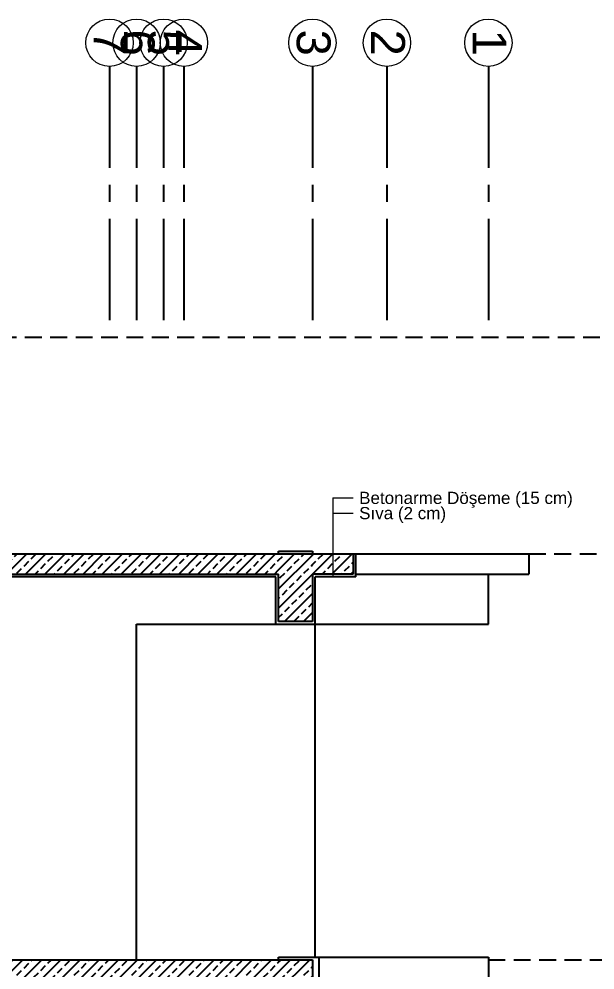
# Model space of a CAD drawing. Header units: millimetres. Extents: x 2232 to 85269, y -3593 to 5869.
# Drawn here: x 78015 to 78441, y 3000 to 3703 of the extents above; entities that cross this region are included whole.
import ezdxf

# ---------------------------------------------------------------- set-up
doc = ezdxf.new("R2010")
doc.units = ezdxf.units.MM
for name, pattern in [('CENTER2', [112.5, 75, -12.5, 12.5, -12.5]), ('DASHDOT2', [12.7, 6.35, -3.175, 0, -3.175]), ('DASHED4', [18.75, 12.5, -6.25])]:
    doc.linetypes.add(name, pattern=pattern)
doc.layers.add('aks', color=251, linetype='DASHDOT2', lineweight=35)
doc.layers.add('Standart', color=7, linetype='Continuous')
doc.styles.add('arial_1_18', font='arial.ttf', dxfattribs={"height": 0.2})
pattern_1 = [(45, (0, 0), (-7.071068, 7.071068), []), (45, (7.071, 0), (-7.071068, 7.071068), [5, -2.5])]

# ---------------------------------------------------------------- blocks, each defined once
blk = doc.blocks.new('IDE567Entity8246')
at = {"layer": 'Standart', "color": 123, "linetype": 'DASHED4', "lineweight": -3}
blk.add_lwpolyline([(1575, 1510), (2660, 1510)], dxfattribs=at)
blk = doc.blocks.new('IDE567Entity8247')
at = {"layer": 'Standart', "color": 123, "linetype": 'DASHED4', "lineweight": -3}
blk.add_lwpolyline([(2360, 1350), (2660, 1350)], dxfattribs=at)
blk = doc.blocks.new('IDE567Entity8248')
at = {"layer": 'Standart', "color": 123, "linetype": 'DASHED4', "lineweight": -3}
blk.add_lwpolyline([(2330, 1050), (2660, 1050)], dxfattribs=at)
blk = doc.blocks.new('IDE567Entity8292')
at = {"layer": 'Standart', "color": 173, "linetype": 'Continuous', "lineweight": 5}
for points in [[(2215, 1391.25), (2215, 1333)], [(2215, 1391.25), (2230, 1391.25)], [(2215, 1380), (2230, 1380)]]:
    blk.add_lwpolyline(points, dxfattribs=at)
at = {"layer": 'Standart', "color": 173, "linetype": 'Continuous', "lineweight": 5, "style": 'arial_1_18'}
for s, p in [('Betonarme Döşeme (15 cm)', (2234.5, 1386.75)), ('Sıva (2 cm)', (2234.5, 1375.5))]:
    blk.add_text(s, height=9, dxfattribs=at).set_placement(p)
blk = doc.blocks.new('IDE567Entity8312')
at = {"layer": 'Standart', "linetype": 'Continuous', "lineweight": -3}
h = blk.add_hatch(dxfattribs=at)
h.set_pattern_fill('ANSI33', color=171, scale=40, style=0)
h.set_pattern_definition(pattern_1)
h.paths.add_polyline_path([(2175, 1335), (1570, 1335), (1570, 1350), (2175, 1350)])
blk = doc.blocks.new('IDE567Entity8316')
at = {"layer": 'Standart', "linetype": 'Continuous', "lineweight": -3}
h = blk.add_hatch(dxfattribs=at)
h.set_pattern_fill('ANSI33', color=171, scale=40, style=0)
h.set_pattern_definition(pattern_1)
h.paths.add_polyline_path([(2200, 1300), (2175, 1300), (2175, 1350), (2200, 1350)])
blk = doc.blocks.new('IDE567Entity8319')
at = {"layer": 'Standart', "linetype": 'Continuous', "lineweight": -3}
h = blk.add_hatch(dxfattribs=at)
h.set_pattern_fill('ANSI33', color=171, scale=40, style=0)
h.set_pattern_definition(pattern_1)
h.paths.add_polyline_path([(2230, 1335), (2200, 1335), (2200, 1350), (2230, 1350)])
blk = doc.blocks.new('IDE567Entity8325')
at = {"layer": 'Standart', "linetype": 'Continuous', "lineweight": -3}
h = blk.add_hatch(dxfattribs=at)
h.set_pattern_fill('ANSI33', color=171, scale=40, style=0)
h.set_pattern_definition(pattern_1)
h.paths.add_polyline_path([(2175, 1035), (1570, 1035), (1570, 1050), (2175, 1050)])
blk = doc.blocks.new('IDE567Entity8329')
at = {"layer": 'Standart', "linetype": 'Continuous', "lineweight": -3}
h = blk.add_hatch(dxfattribs=at)
h.set_pattern_fill('ANSI33', color=171, scale=40, style=0)
h.set_pattern_definition(pattern_1)
h.paths.add_polyline_path([(2200, 1000), (2175, 1000), (2175, 1050), (2200, 1050)])
blk = doc.blocks.new('IDE567Entity8388')
at = {"layer": 'Standart', "color": 159, "linetype": 'Continuous', "lineweight": -3}
blk.add_lwpolyline([(2202, 1052), (2202, 1298)], dxfattribs=at)
blk = doc.blocks.new('IDE567Entity8390')
at = {"layer": 'Standart', "color": 159, "linetype": 'Continuous', "lineweight": -3}
blk.add_lwpolyline([(2070, 1050), (2070, 1298)], dxfattribs=at)
blk = doc.blocks.new('IDE567Entity8393')
at = {"layer": 'Standart', "color": 159, "linetype": 'Continuous', "lineweight": -3}
blk.add_lwpolyline([(2202, 1298), (2330, 1298)], dxfattribs=at)
blk = doc.blocks.new('IDE567Entity8394')
at = {"layer": 'Standart', "color": 159, "linetype": 'Continuous', "lineweight": -3}
blk.add_lwpolyline([(2070, 1298), (2173, 1298)], dxfattribs=at)
blk = doc.blocks.new('IDE567Entity8396')
at = {"layer": 'Standart', "color": 159, "linetype": 'Continuous', "lineweight": -3}
blk.add_lwpolyline([(2330, 1298), (2330, 1335)], dxfattribs=at)
blk = doc.blocks.new('IDE567Entity8407')
at = {"layer": 'Standart', "color": 134, "linetype": 'Continuous', "lineweight": -3}
blk.add_lwpolyline([(2360, 1350), (2360, 1335)], dxfattribs=at)
blk = doc.blocks.new('IDE567Entity8408')
at = {"layer": 'Standart', "color": 134, "linetype": 'Continuous', "lineweight": -3}
blk.add_lwpolyline([(2232, 1335), (2330, 1335)], dxfattribs=at)
blk = doc.blocks.new('IDE567Entity8409')
at = {"layer": 'Standart', "color": 134, "linetype": 'Continuous', "lineweight": -3}
blk.add_lwpolyline([(2232, 1350), (2360, 1350)], dxfattribs=at)
blk = doc.blocks.new('IDE567Entity8559')
at = {"layer": 'Standart', "color": 159, "linetype": 'Continuous', "lineweight": -3}
blk.add_lwpolyline([(2205, 1052), (2330, 1052)], dxfattribs=at)
blk = doc.blocks.new('IDE567Entity8563')
at = {"layer": 'Standart', "color": 159, "linetype": 'Continuous', "lineweight": -3}
blk.add_lwpolyline([(2330, 1052), (2330, 998)], dxfattribs=at)
blk = doc.blocks.new('IDE567Entity9321')
at = {"layer": 'Standart', "color": 159, "linetype": 'Continuous', "lineweight": -3}
blk.add_lwpolyline([(1710, 1335), (2175, 1335)], dxfattribs=at)
blk = doc.blocks.new('IDE567Entity9323')
at = {"layer": 'Standart', "color": 159, "linetype": 'Continuous', "lineweight": -3}
blk.add_lwpolyline([(2175, 1350), (2200, 1350)], dxfattribs=at)
blk = doc.blocks.new('IDE567Entity9332')
at = {"layer": 'Standart', "color": 159, "linetype": 'Continuous', "lineweight": -3}
blk.add_lwpolyline([(2175, 1300), (2175, 1335)], dxfattribs=at)
blk = doc.blocks.new('IDE567Entity9333')
at = {"layer": 'Standart', "color": 159, "linetype": 'Continuous', "lineweight": -3}
blk.add_lwpolyline([(2200, 1300), (2175, 1300)], dxfattribs=at)
blk = doc.blocks.new('IDE567Entity9334')
at = {"layer": 'Standart', "color": 159, "linetype": 'Continuous', "lineweight": -3}
blk.add_lwpolyline([(2200, 1335), (2200, 1300)], dxfattribs=at)
blk = doc.blocks.new('IDE567Entity9335')
at = {"layer": 'Standart', "color": 159, "linetype": 'Continuous', "lineweight": -3}
blk.add_lwpolyline([(2200, 1350), (2230, 1350)], dxfattribs=at)
blk = doc.blocks.new('IDE567Entity9343')
at = {"layer": 'Standart', "color": 159, "linetype": 'Continuous', "lineweight": -3}
blk.add_lwpolyline([(2230, 1335), (2200, 1335)], dxfattribs=at)
blk = doc.blocks.new('IDE567Entity9344')
at = {"layer": 'Standart', "color": 159, "linetype": 'Continuous', "lineweight": -3}
blk.add_lwpolyline([(2230, 1350), (2230, 1335)], dxfattribs=at)
blk = doc.blocks.new('IDE567Entity9381')
at = {"layer": 'Standart', "color": 159, "linetype": 'Continuous', "lineweight": -3}
blk.add_lwpolyline([(2175, 1050), (2200, 1050)], dxfattribs=at)
blk = doc.blocks.new('IDE567Entity9389')
at = {"layer": 'Standart', "color": 159, "linetype": 'Continuous', "lineweight": -3}
blk.add_lwpolyline([(2200, 1050), (2200, 1000)], dxfattribs=at)
blk = doc.blocks.new('IDE567Entity9827')
at = {"layer": 'Standart', "color": 11, "linetype": 'Continuous', "lineweight": -3}
blk.add_lwpolyline([(2175, 1350), (2175, 1352)], dxfattribs=at)
blk = doc.blocks.new('IDE567Entity9828')
at = {"layer": 'Standart', "color": 11, "linetype": 'Continuous', "lineweight": -3}
blk.add_lwpolyline([(2175, 1352), (2200, 1352)], dxfattribs=at)
blk = doc.blocks.new('IDE567Entity9829')
at = {"layer": 'Standart', "color": 11, "linetype": 'Continuous', "lineweight": -3}
blk.add_lwpolyline([(2200, 1352), (2200, 1350)], dxfattribs=at)
blk = doc.blocks.new('IDE567Entity9832')
at = {"layer": 'Standart', "color": 11, "linetype": 'Continuous', "lineweight": -3}
blk.add_lwpolyline([(2232, 1333), (2202, 1333)], dxfattribs=at)
blk = doc.blocks.new('IDE567Entity9833')
at = {"layer": 'Standart', "color": 11, "linetype": 'Continuous', "lineweight": -3}
blk.add_lwpolyline([(2202, 1298), (2202, 1333)], dxfattribs=at)
blk = doc.blocks.new('IDE567Entity9834')
at = {"layer": 'Standart', "color": 11, "linetype": 'Continuous', "lineweight": -3}
blk.add_lwpolyline([(2173, 1298), (2202, 1298)], dxfattribs=at)
blk = doc.blocks.new('IDE567Entity9835')
at = {"layer": 'Standart', "color": 11, "linetype": 'Continuous', "lineweight": -3}
blk.add_lwpolyline([(2173, 1298), (2173, 1333)], dxfattribs=at)
blk = doc.blocks.new('IDE567Entity9836')
at = {"layer": 'Standart', "color": 11, "linetype": 'Continuous', "lineweight": -3}
blk.add_lwpolyline([(2173, 1333), (1712, 1333)], dxfattribs=at)
blk = doc.blocks.new('IDE567Entity9842')
at = {"layer": 'Standart', "color": 11, "linetype": 'Continuous', "lineweight": -3}
blk.add_lwpolyline([(2230, 1350), (2232, 1350)], dxfattribs=at)
blk = doc.blocks.new('IDE567Entity9843')
at = {"layer": 'Standart', "color": 11, "linetype": 'Continuous', "lineweight": -3}
blk.add_lwpolyline([(2232, 1333), (2232, 1335)], dxfattribs=at)
blk = doc.blocks.new('IDE567Entity9886')
at = {"layer": 'Standart', "color": 11, "linetype": 'Continuous', "lineweight": -3}
blk.add_lwpolyline([(2175, 1050), (2175, 1052)], dxfattribs=at)
blk = doc.blocks.new('IDE567Entity9887')
at = {"layer": 'Standart', "color": 11, "linetype": 'Continuous', "lineweight": -3}
blk.add_lwpolyline([(2175, 1052), (2205, 1052)], dxfattribs=at)
blk = doc.blocks.new('IDE567Entity10063')
at = {"layer": 'Standart', "color": 134, "linetype": 'Continuous', "lineweight": -3}
blk.add_lwpolyline([(2330, 1335), (2360, 1335)], dxfattribs=at)
blk = doc.blocks.new('IDE567Entity10663')
at = {"layer": 'Standart', "color": 159, "linetype": 'Continuous', "lineweight": -3}
blk.add_lwpolyline([(1575, 1350), (2175, 1350)], dxfattribs=at)
blk = doc.blocks.new('IDE567Entity10707')
at = {"layer": 'Standart', "color": 159, "linetype": 'Continuous', "lineweight": -3}
blk.add_lwpolyline([(1920, 1050), (2070, 1050)], dxfattribs=at)
blk = doc.blocks.new('IDE567Entity10708')
at = {"layer": 'Standart', "color": 159, "linetype": 'Continuous', "lineweight": -3}
blk.add_lwpolyline([(2070, 1050), (2175, 1050)], dxfattribs=at)
blk = doc.blocks.new('IDE567Entity10919')
at = {"layer": 'Standart', "color": 11, "linetype": 'Continuous', "lineweight": -3}
blk.add_lwpolyline([(2232, 1335), (2232, 1350)], dxfattribs=at)
blk = doc.blocks.new('IDE567Entity10927')
at = {"layer": 'Standart', "color": 11, "linetype": 'Continuous', "lineweight": -3}
blk.add_lwpolyline([(2205, 998), (2205, 1052)], dxfattribs=at)
blk = doc.blocks.new('IDE612Entity5468')
at = {"layer": 'aks', "color": 30, "linetype": 'Continuous', "lineweight": 5}
blk.add_circle((-545.5, 2070), 17.5, dxfattribs=at)
blk = doc.blocks.new('IDE612Entity5469')
at = {"layer": 'aks', "color": 1, "linetype": 'Continuous', "lineweight": 5, "style": 'arial_1_18'}
blk.add_text('6', height=25, dxfattribs=at).set_placement((-555.21, 2058.37))
blk = doc.blocks.new('IDE612Entity5475')
at = {"layer": 'aks', "color": 30, "linetype": 'Continuous', "lineweight": 5}
blk.add_circle((-545.5, 2090), 17.5, dxfattribs=at)
blk = doc.blocks.new('IDE612Entity5476')
at = {"layer": 'aks', "color": 1, "linetype": 'Continuous', "lineweight": 5, "style": 'arial_1_18'}
blk.add_text('5', height=25, dxfattribs=at).set_placement((-555.21, 2078.37))
blk = doc.blocks.new('IDE612Entity5489')
at = {"layer": 'aks', "color": 30, "linetype": 'Continuous', "lineweight": 5}
blk.add_circle((-545.5, 2105), 17.5, dxfattribs=at)
blk = doc.blocks.new('IDE612Entity5490')
at = {"layer": 'aks', "color": 1, "linetype": 'Continuous', "lineweight": 5, "style": 'arial_1_18'}
blk.add_text('4', height=25, dxfattribs=at).set_placement((-555.21, 2093.37))
blk = doc.blocks.new('IDE612Entity5496')
at = {"layer": 'aks', "color": 30, "linetype": 'Continuous', "lineweight": 5}
blk.add_circle((-545.5, 2050), 17.5, dxfattribs=at)
blk = doc.blocks.new('IDE612Entity5497')
at = {"layer": 'aks', "color": 1, "linetype": 'Continuous', "lineweight": 5, "style": 'arial_1_18'}
blk.add_text('7', height=25, dxfattribs=at).set_placement((-555.21, 2038.37))
blk = doc.blocks.new('IDE612Entity5503')
at = {"layer": 'aks', "color": 30, "linetype": 'Continuous', "lineweight": 5}
blk.add_circle((-545.5, 2200), 17.5, dxfattribs=at)
blk = doc.blocks.new('IDE612Entity5504')
at = {"layer": 'aks', "color": 1, "linetype": 'Continuous', "lineweight": 5, "style": 'arial_1_18'}
blk.add_text('3', height=25, dxfattribs=at).set_placement((-555.21, 2188.37))
blk = doc.blocks.new('IDE612Entity5510')
at = {"layer": 'aks', "color": 30, "linetype": 'Continuous', "lineweight": 5}
blk.add_circle((-545.5, 2255), 17.5, dxfattribs=at)
blk = doc.blocks.new('IDE612Entity5511')
at = {"layer": 'aks', "color": 1, "linetype": 'Continuous', "lineweight": 5, "style": 'arial_1_18'}
blk.add_text('2', height=25, dxfattribs=at).set_placement((-555.21, 2243.37))
blk = doc.blocks.new('IDE612Entity5517')
at = {"layer": 'aks', "color": 30, "linetype": 'Continuous', "lineweight": 5}
blk.add_circle((-545.5, 2330), 17.5, dxfattribs=at)
blk = doc.blocks.new('IDE612Entity5518')
at = {"layer": 'aks', "color": 1, "linetype": 'Continuous', "lineweight": 5, "style": 'arial_1_18'}
blk.add_text('1', height=25, dxfattribs=at).set_placement((-555.21, 2318.37))

msp = doc.modelspace()

# ---------------------------------------------------------------- linework, layer by layer
at = {"layer": 'aks', "color": 251, "linetype": 'CENTER2', "lineweight": -3}
for points in [[(78081.79, 3667.74), (78081.79, 3467.74)], [(78101.79, 3667.74), (78101.79, 3467.74)], [(78121.79, 3667.74), (78121.79, 3467.74)], [(78136.79, 3667.74), (78136.79, 3467.74)], [(78231.79, 3667.74), (78231.79, 3467.74)], [(78286.79, 3667.74), (78286.79, 3467.74)], [(78361.79, 3667.74), (78361.79, 3467.74)]]:
    msp.add_lwpolyline(points, dxfattribs=at)

# ---------------------------------------------------------------- block references
at = {"layer": 'aks', "rotation": 270}
for name in ['IDE612Entity5496', 'IDE612Entity5468', 'IDE612Entity5475', 'IDE612Entity5489', 'IDE612Entity5503', 'IDE612Entity5510', 'IDE612Entity5517', 'IDE612Entity5497', 'IDE612Entity5469', 'IDE612Entity5476', 'IDE612Entity5490', 'IDE612Entity5504', 'IDE612Entity5511', 'IDE612Entity5518']:
    msp.add_blockref(name, (76031.79, 3139.74), dxfattribs=at)
at = {"layer": 'Standart'}
for name in ['IDE567Entity8246', 'IDE567Entity8292', 'IDE567Entity9827', 'IDE567Entity9828', 'IDE567Entity9829', 'IDE567Entity8312', 'IDE567Entity10663', 'IDE567Entity8316', 'IDE567Entity9323', 'IDE567Entity8319', 'IDE567Entity9335', 'IDE567Entity9344', 'IDE567Entity9842', 'IDE567Entity8409', 'IDE567Entity10919', 'IDE567Entity8247', 'IDE567Entity8407', 'IDE567Entity9321', 'IDE567Entity9836', 'IDE567Entity9835', 'IDE567Entity9332', 'IDE567Entity9334', 'IDE567Entity9343', 'IDE567Entity9832', 'IDE567Entity9833', 'IDE567Entity8408', 'IDE567Entity9843', 'IDE567Entity8396', 'IDE567Entity10063', 'IDE567Entity8390', 'IDE567Entity8394', 'IDE567Entity9834', 'IDE567Entity9333', 'IDE567Entity8388', 'IDE567Entity8393', 'IDE567Entity8325', 'IDE567Entity10707', 'IDE567Entity10708', 'IDE567Entity9886', 'IDE567Entity9887', 'IDE567Entity8329', 'IDE567Entity9381', 'IDE567Entity9389', 'IDE567Entity8559', 'IDE567Entity10927', 'IDE567Entity8563', 'IDE567Entity8248']:
    msp.add_blockref(name, (76031.79, 1957.74), dxfattribs=at)

doc.saveas('drawing.dxf')
